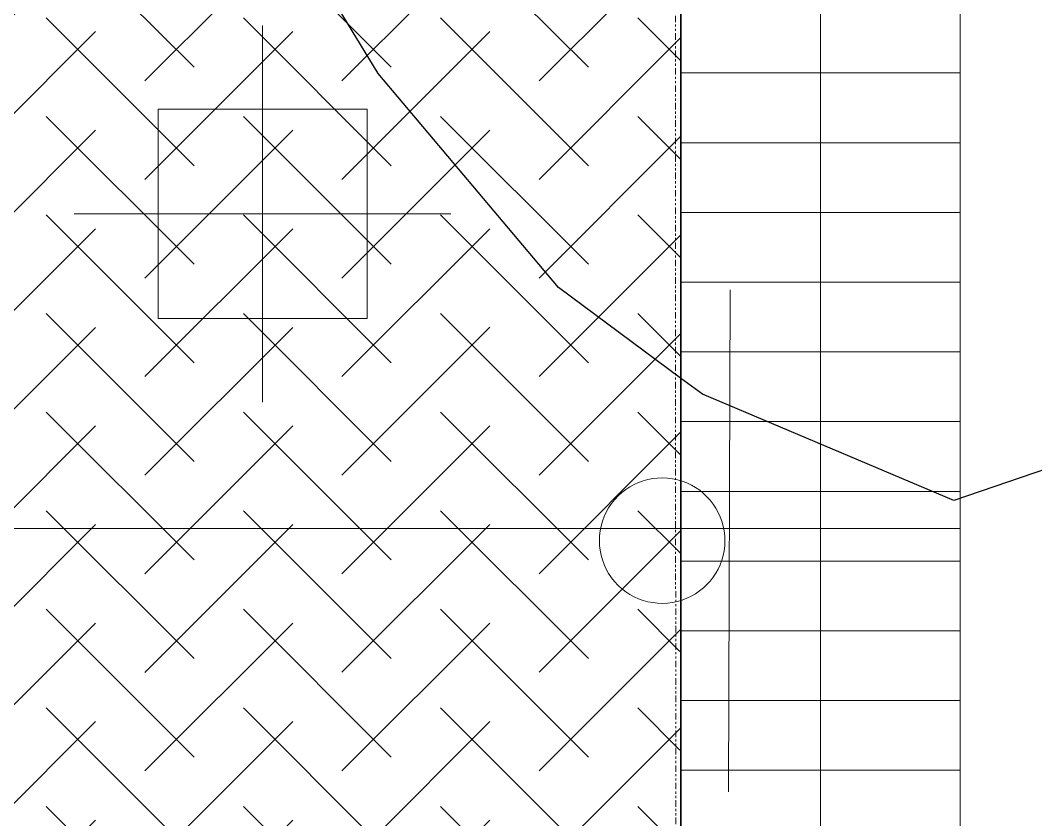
# Model space of a CAD drawing. Header units: inches. Extents: x 3268 to 7018, y 976 to 6708.
# Drawn here: x 6143 to 6201.2, y 2347.7 to 2393.5 of the extents above; entities that cross this region are included whole.
import ezdxf

# ---------------------------------------------------------------- set-up
doc = ezdxf.new("R2010")
doc.units = ezdxf.units.IN
doc.header["$MEASUREMENT"] = 0
doc.linetypes.add('Double Dash 3_8_', pattern=[0.9999999999999999, 0.3749999999999999, -0.125, 0.125, -0.125, 0.125, -0.125])
for name, color, linetype, lineweight in [('0-landscaping', 1, 'Continuous', 25), ('C-CURB-BACK', 40, 'Continuous', 13), ('C-PROP-LINE', 91, 'Double Dash 3_8_', 9), ('C-SITE-SIGN', 2, 'Continuous', 15), ('L-PVMT-BRCK-HATC', 252, 'Continuous', 15), ('L-PVMT-BRICK', 20, 'Continuous', 13), ('L-SITE-LIGHT', 2, 'Continuous', 15), ('site_dwg', 8, 'Continuous', 9)]:
    doc.layers.add(name, color=color, linetype=linetype, lineweight=lineweight)
doc.layers.add('NPLT', color=200, linetype='Continuous', lineweight=13, plot=False)

# ---------------------------------------------------------------- blocks, each defined once
blk = doc.blocks.new('site_dwg_dec1-V203-Overall Retail Plan Opt 2')
at = {"layer": '0-landscaping', "color": 213, "flags": 128}
for points in [[(-112.5066737730251, -50.00093644156822), (-113.6970061503316, -44.31078655997839), (-113.4150734304361, -33.60813601533004), (-111.9789908119999, -25.7442530517917), (-113.5068532183004, -17.10199426285248), (-116.5495978565848, -14.42932563308795)], [(-54.95184824639636, -106.0219622391464), (-58.38620603193976, -103.8447490419173), (-67.52711661894953, -97.64068553359242), (-72.67458319323576, -93.11928329096621), (-80.53679194816594, -91.6884678345791), (-84.77933982747071, -86.13684565529682), (-90.95630538298188, -80.71115797022274), (-95.32350417585927, -73.22505363637605), (-97.6316343646, -67.5474969359609), (-103.8086282820704, -62.12178435343662), (-107.8020155784883, -60.43917290733656), (-112.293794657292, -51.01856319714852), (-112.5066737730251, -50.00093644156822)]]:
    blk.add_lwpolyline(points, dxfattribs=at)
blk = doc.blocks.new('site_dwg_lighting-12649360-Overall Retail Plan Opt 2')
at = {"layer": 'L-SITE-LIGHT', "color": 53}
for p, q in [((0, 5.399999999441206), (0, -5.399999999441206)), ((-5.399999996647238, 0), (5.399999999441206, 0))]:
    blk.add_line(p, q, dxfattribs=at)
at = {"layer": 'L-SITE-LIGHT', "color": 53, "flags": 128}
blk.add_lwpolyline([(-2.999999997206032, 2.999999998603016), (3.000000002793967, 2.999999998603016), (3.000000002793967, -3.000000001396983), (-2.999999994412064, -3.000000001396983)], close=True, dxfattribs=at)
blk = doc.blocks.new('site_dwg_b1-12649367-Overall Retail Plan Opt 2')
at = {"layer": 'L-PVMT-BRCK-HATC', "color": 53}
blk.add_line((0, -7.990953345783054), (0, 0), dxfattribs=at)
blk = doc.blocks.new('site_dwg_b2-12649368-Overall Retail Plan Opt 2')
at = {"layer": 'L-PVMT-BRCK-HATC', "color": 53}
blk.add_line((0, 0), (0, 7.990953347180038), dxfattribs=at)
blk = doc.blocks.new('site_dwg_bike-V276-Overall Retail Plan Opt 2')
at = {"layer": 'NPLT', "color": 253}
for p, q in [((-48.00000000000545, -25.98000000044908), (-31.96556559029954, -25.98000000044976)), ((-31.96556559029954, -25.98000000044976), (7.999960002066472, -25.98000000044976))]:
    blk.add_line(p, q, dxfattribs=at)
at = {"layer": 'NPLT', "color": 253, "flags": 128}
blk.add_lwpolyline([(-31.951853088186, 25.979999999048), (-48.00000000838735, 25.97999999904732), (-48.00000000838735, -25.98000000044908)], dxfattribs=at)
blk = doc.blocks.new('site_dwg_SIGN-12649376-Overall Retail Plan Opt 2')
at = {"layer": 'C-SITE-SIGN', "color": 53}
blk.add_line((24340934.84004714, 9814979.429797819), (24340932.8310607, 9814950.69995317), dxfattribs=at)
for radius, start, end in [(3.600000001021866, 67.51290080835706, 284.8345858244825), (3.599999997785805, 356.0000000006895, 67.5129007842108), (3.599999999297203, 284.8345858259222, 355.9999999792186)]:
    blk.add_arc((24340929.98479506, 9814965.334146785), radius, start, end, dxfattribs=at)
blk = doc.blocks.new('site_dwg-12440225-Overall Retail Plan Opt 2')
at = {"layer": 'L-PVMT-BRCK-HATC'}
h = blk.add_hatch(dxfattribs=at)
h.set_pattern_fill('FP_243', color=53, style=0, pattern_type=2)
h.set_pattern_definition([(221.193, (24341317.041, 9814247.679), (-0.3754035922997248, -5.641549445222338), [11.995, -3.998]), (311.193, (24341314.032, 9814245.046), (-0.375403592299723, -5.641549445222338), [11.995, -3.998])])
h.paths.add_polyline_path([(24340885.37561889, 9814880.85149119), (24340925.22180828, 9814878.200156435), (24340939.35290596, 9815089.728512174), (24340899.43232645, 9815092.395396294), (24340889.52870671, 9814943.352643183)])
at = {"layer": 'C-CURB-BACK', "color": 253, "flags": 128}
blk.add_lwpolyline([(24340996.12450985, 9814165.186093872), (24341019.78126821, 9814520.638449151), (24340924.74483489, 9814629.223808587), (24340961.72718171, 9815184.960962709), (24341070.27419435, 9815279.963834476)], dxfattribs=at)
at = {"layer": 'L-PVMT-BRCK-HATC', "color": 53, "flags": 128}
blk.add_lwpolyline([(24340899.43232645, 9815092.395396272), (24340939.35290596, 9815089.728512174), (24340925.22180828, 9814878.200156435), (24340885.37561889, 9814880.85149119), (24340899.43232645, 9815092.395396294)], dxfattribs=at)
at = {"layer": 'L-PVMT-BRICK', "color": 253, "flags": 128}
for points in [[(24340996.23584811, 9814407.849159349), (24341003.37655814, 9814515.08794076), (24340908.34010612, 9814623.673321549), (24340946.20790308, 9815192.747086309), (24341054.75702199, 9815287.751801524), (24341094.25579284, 9815881.407237887), (24340999.25292033, 9815989.954251857), (24341037.33064584, 9816562.210287202), (24341145.88132598, 9816657.216368398)], [(24341011.54930536, 9814517.897023834), (24340916.54247037, 9814626.44856522), (24340953.96650092, 9815188.853112977), (24341062.51560818, 9815283.857817996)]]:
    blk.add_lwpolyline(points, dxfattribs=at)
for name, p, xscale, yscale, zscale, rotation in [('site_dwg_dec1-V203-Overall Retail Plan Opt 2', (24341019.00408236, 9815137.277533166), 1.5, 1.5, 1.5, 37.81158375857705), ('site_dwg_lighting-12649360-Overall Retail Plan Opt 2', (24340908.36492025, 9814985.556071347), 1.999999999999999, 1.999999999999999, 1.999999999999999, 356.1931696251935)]:
    blk.add_blockref(name, p, dxfattribs=dict(xscale=xscale, yscale=yscale, zscale=zscale, rotation=rotation))
for name, p, rotation in [('site_dwg_b2-12649368-Overall Retail Plan Opt 2', (24340940.83365264, 9814991.493977299), 86.19298513727485), ('site_dwg_b1-12649367-Overall Retail Plan Opt 2', (24340940.83365264, 9814991.493977299), 86.19298513727485), ('site_dwg_b2-12649368-Overall Retail Plan Opt 2', (24340940.56806839, 9814987.502803912), 86.19298513727485), ('site_dwg_b1-12649367-Overall Retail Plan Opt 2', (24340940.56806839, 9814987.502803912), 86.19298513727485), ('site_dwg_b2-12649368-Overall Retail Plan Opt 2', (24340940.30248414, 9814983.511630526), 86.19298513727485), ('site_dwg_b1-12649367-Overall Retail Plan Opt 2', (24340940.30248414, 9814983.511630526), 86.19298513727485), ('site_dwg_b2-12649368-Overall Retail Plan Opt 2', (24340940.03689988, 9814979.52045714), 86.19298513727485), ('site_dwg_b1-12649367-Overall Retail Plan Opt 2', (24340940.03689988, 9814979.52045714), 86.19298513727485), ('site_dwg_b2-12649368-Overall Retail Plan Opt 2', (24340939.77131563, 9814975.529283753), 86.19298513727485), ('site_dwg_b1-12649367-Overall Retail Plan Opt 2', (24340939.77131563, 9814975.529283753), 86.19298513727485), ('site_dwg_b2-12649368-Overall Retail Plan Opt 2', (24340939.50573138, 9814971.538110366), 86.19298513727485), ('site_dwg_b1-12649367-Overall Retail Plan Opt 2', (24340939.50573138, 9814971.538110366), 86.19298513727485), ('site_dwg_bike-V276-Overall Retail Plan Opt 2', (24340897.46496234, 9814942.164127836), 176.1931696308301), ('site_dwg_b2-12649368-Overall Retail Plan Opt 2', (24340939.24014712, 9814967.54693698), 86.19298513727485), ('site_dwg_b1-12649367-Overall Retail Plan Opt 2', (24340939.24014712, 9814967.54693698), 86.19298513727485), ('site_dwg_b2-12649368-Overall Retail Plan Opt 2', (24340938.97456288, 9814963.555763591), 86.19298513727485), ('site_dwg_b1-12649367-Overall Retail Plan Opt 2', (24340938.97456288, 9814963.555763591), 86.19298513727485), ('site_dwg_b2-12649368-Overall Retail Plan Opt 2', (24340938.70897862, 9814959.564590205), 86.19298513727485), ('site_dwg_b1-12649367-Overall Retail Plan Opt 2', (24340938.70897862, 9814959.564590205), 86.19298513727485), ('site_dwg_b2-12649368-Overall Retail Plan Opt 2', (24340938.44339437, 9814955.573416818), 86.19298513727485), ('site_dwg_b1-12649367-Overall Retail Plan Opt 2', (24340938.44339437, 9814955.573416818), 86.19298513727485), ('site_dwg_b2-12649368-Overall Retail Plan Opt 2', (24340938.17781012, 9814951.582243431), 86.19298513727485), ('site_dwg_b1-12649367-Overall Retail Plan Opt 2', (24340938.17781012, 9814951.582243431), 86.19298513727485)]:
    blk.add_blockref(name, p, dxfattribs=dict(rotation=rotation))
blk.add_blockref('site_dwg_SIGN-12649376-Overall Retail Plan Opt 2', (0, 0))
blk = doc.blocks.new('Family - ___-10568875-Overall Retail Plan Opt 2')
at = {"layer": 'C-PROP-LINE'}
blk.add_line((6180.76803556933, 1586.394121063111), (6179.703012037937, 5353.433970507014), dxfattribs=at)

msp = doc.modelspace()

# ---------------------------------------------------------------- block references
at = {"layer": 'C-PROP-LINE'}
msp.add_blockref('Family - ___-10568875-Overall Retail Plan Opt 2', (0, 0), dxfattribs=at)
at = {"layer": 'site_dwg', "color": 53, "lineweight": 15, "rotation": 3.810000000000009}
msp.add_blockref('site_dwg-12440225-Overall Retail Plan Opt 2', (-23628768.691637, -11408316.78144797), dxfattribs=at)

doc.saveas('drawing.dxf')
